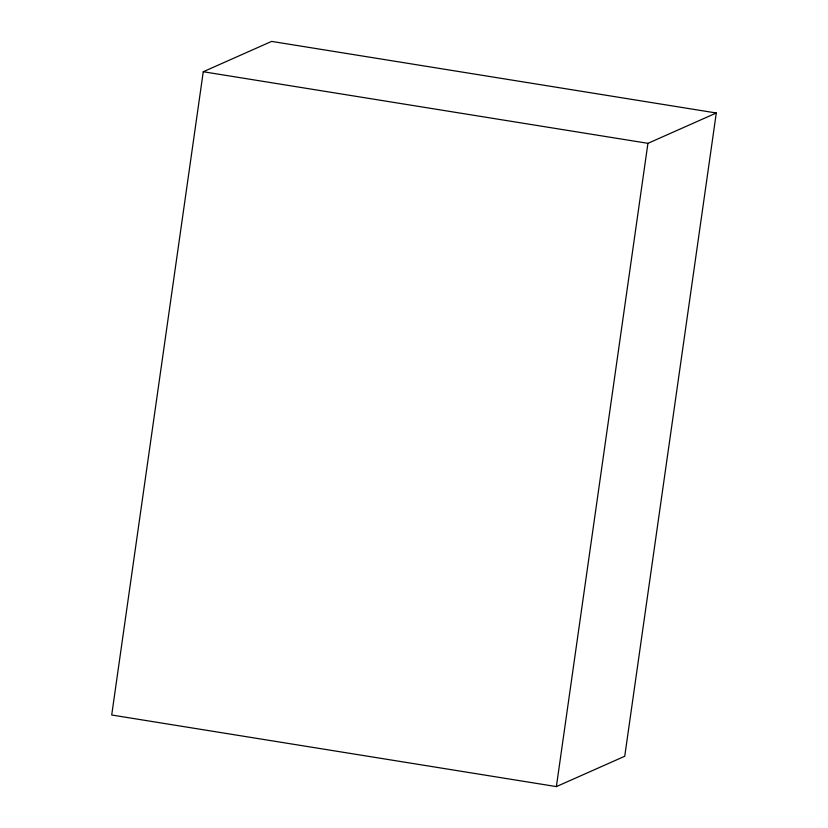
<?xml version="1.0" encoding="UTF-8"?>
<svg xmlns="http://www.w3.org/2000/svg" width="828" height="828" viewBox="0 0 828 828"><rect width="100%" height="100%" fill="white"/><g stroke="black" fill="none" stroke-linecap="round" stroke-linejoin="round"><path stroke-width="1.24" d="M203.264 71.736L111.708 715.009L556.375 786.6L624.736 756.264L716.292 112.991L271.625 41.4L203.264 71.736L647.931 143.327L716.292 112.991M556.375 786.6L647.931 143.327"/></g></svg>
